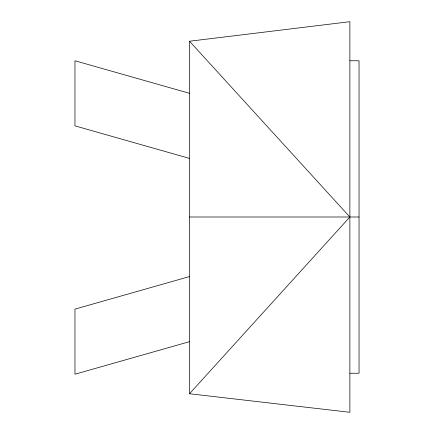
<?xml version="1.0" encoding="UTF-8"?>
<svg xmlns="http://www.w3.org/2000/svg" width="434" height="434" viewBox="0 0 434 434"><rect width="100%" height="100%" fill="white"/><g stroke="black" fill="none" stroke-linecap="round" stroke-linejoin="round"><path stroke-width="0.65" d="M189.512 393.746L349.875 217L189.512 41.23L349.875 21.7L349.875 412.3L189.512 393.746L189.512 41.23M189.512 276.567L74.963 309.116L74.963 374.216L189.512 341.666M349.875 60.76L359.037 60.76L359.037 373.24L349.875 373.24M189.512 217L359.037 217M189.512 93.31L74.963 60.76L74.963 125.86L189.512 158.41"/></g></svg>
